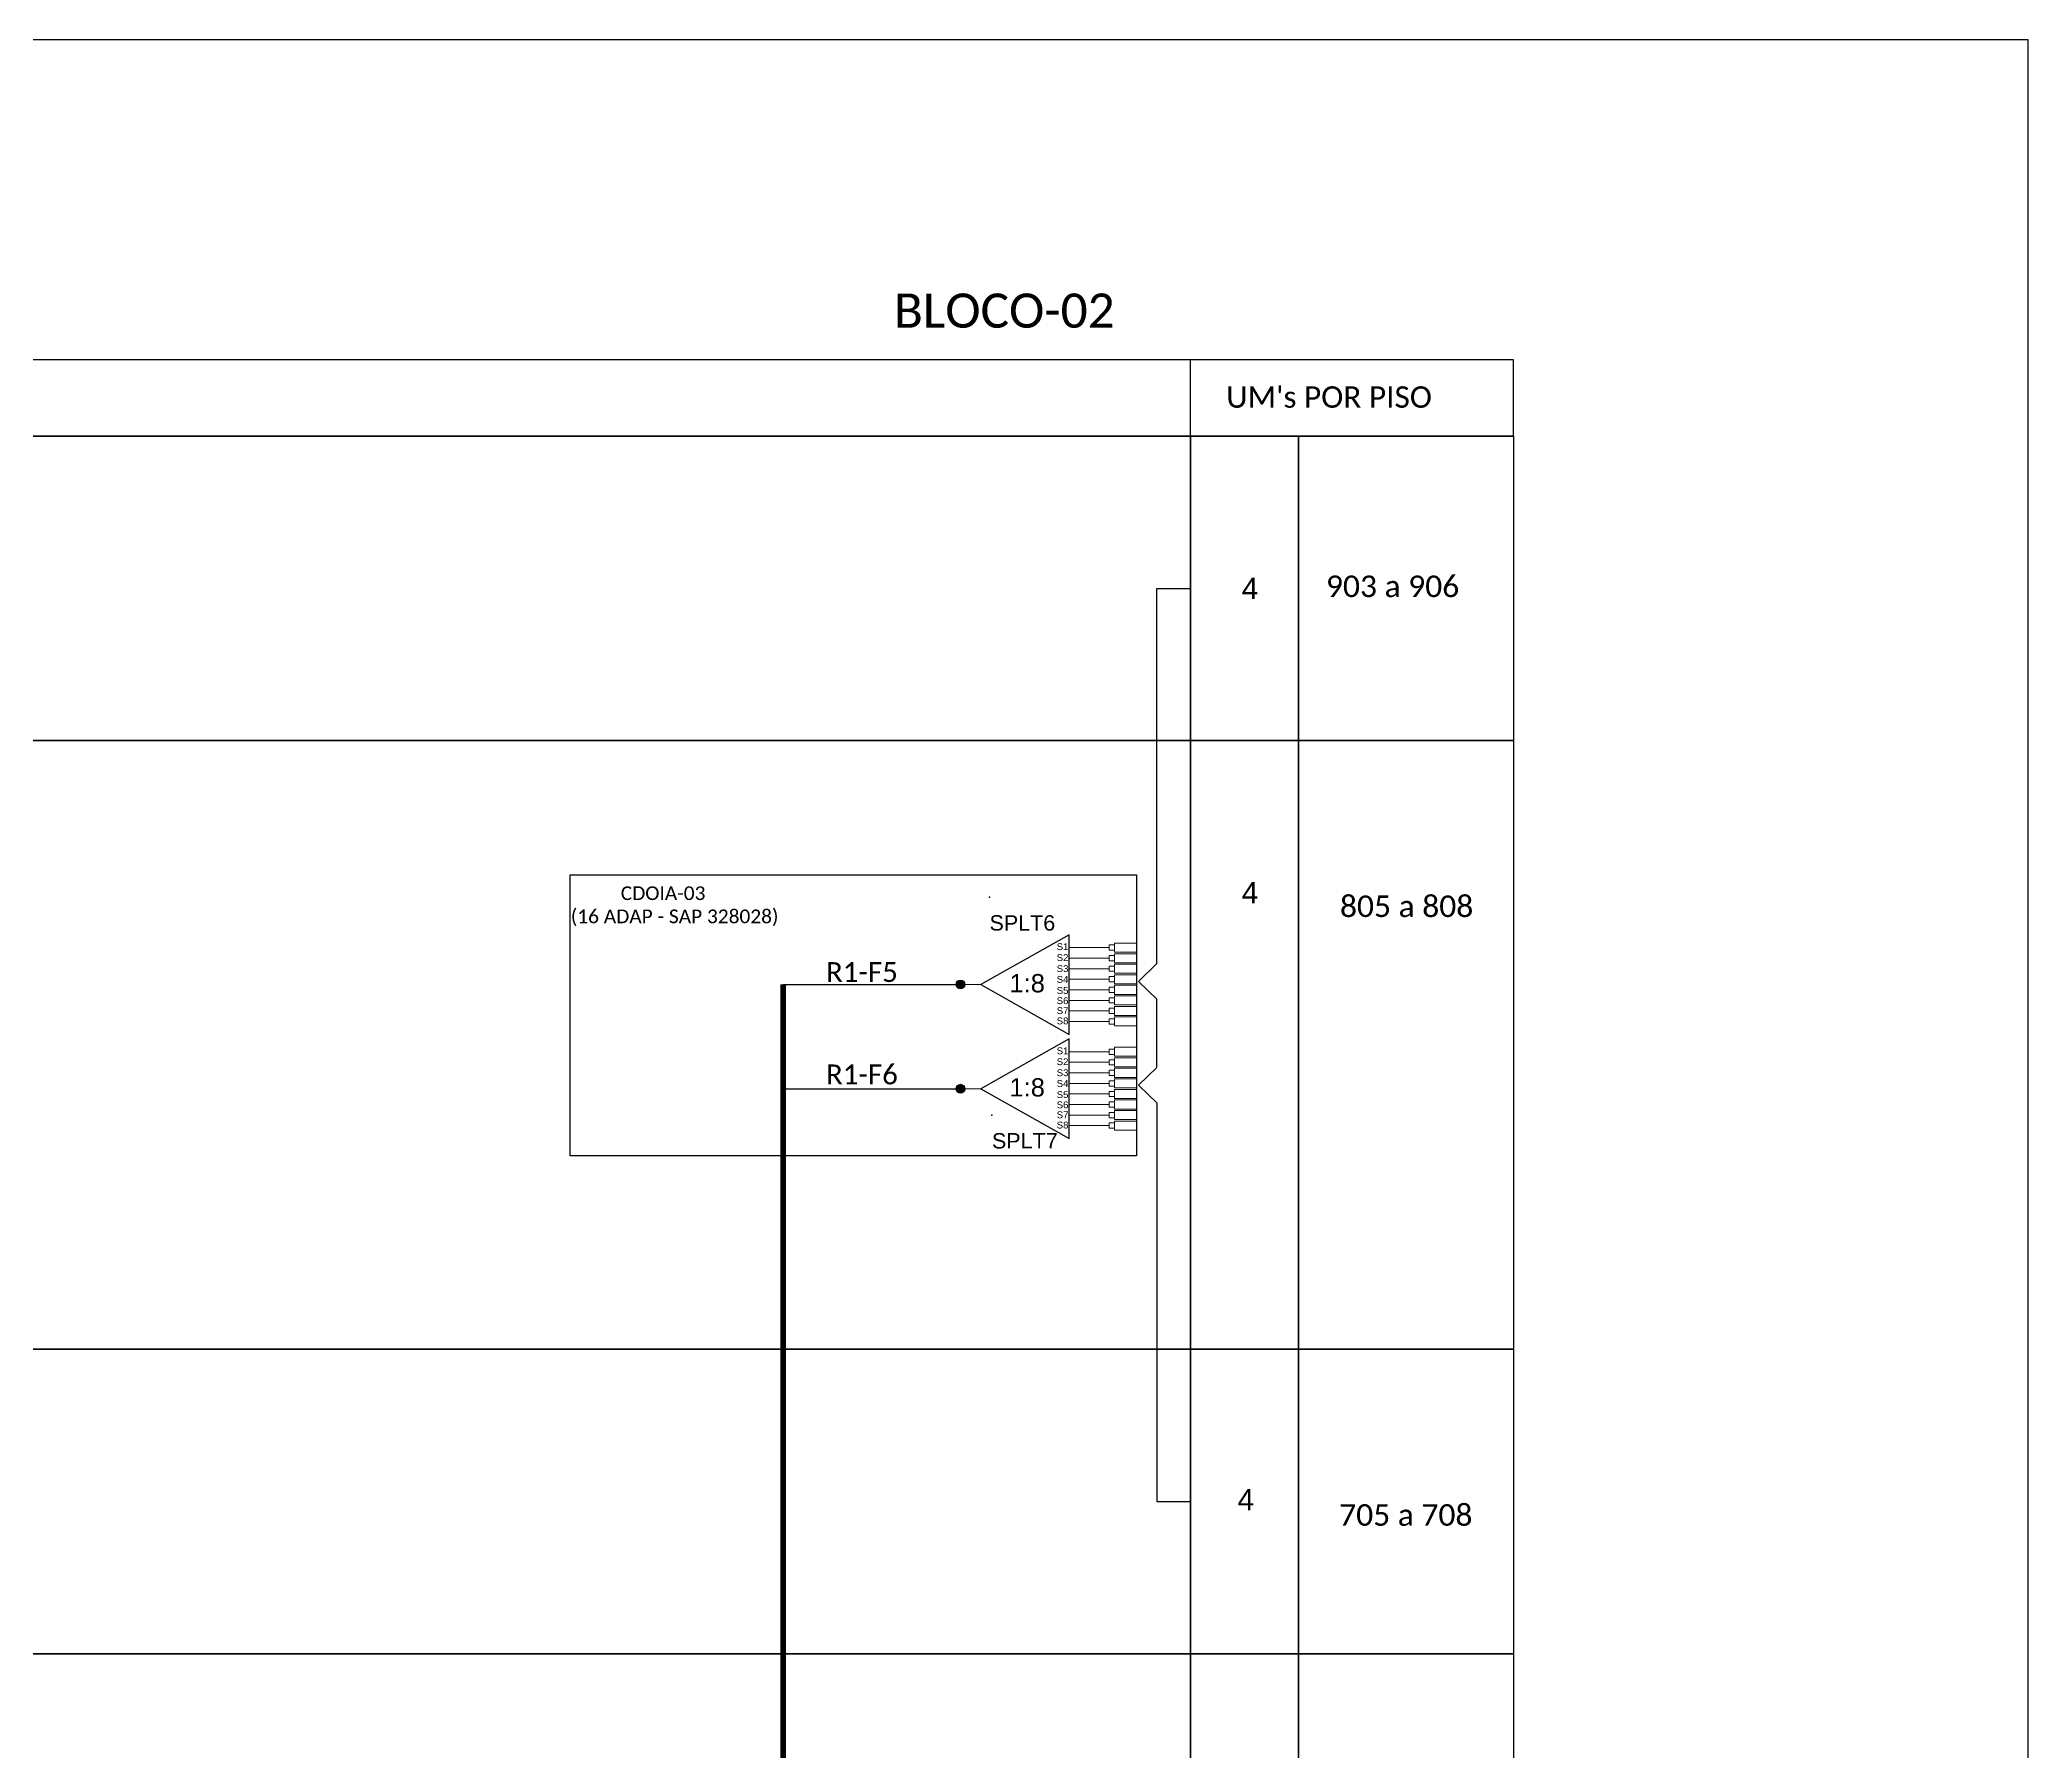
# Model space of a CAD drawing. Header units: metres. Extents: x 1 to 842, y 0 to 594.
# Drawn here: x 720 to 841.8, y 489.4 to 594.2 of the extents above; entities that cross this region are included whole.
import ezdxf
from ezdxf.enums import TextEntityAlignment as Align

# ---------------------------------------------------------------- set-up
doc = ezdxf.new("R2010")
doc.units = ezdxf.units.M
doc.styles.add('ARIAL', font='arial.ttf')
doc.styles.add('WMF-Calibri0', font='CALIBRI.TTF')

# ---------------------------------------------------------------- blocks, each defined once
blk = doc.blocks.new('SPLT_1-8_SC-APC')
at = {"color": 1}
blk.add_lwpolyline([(-7.37, -2.1), (-17.04, -7.55), (-7.37, -13), (-7.37, -2.1)], dxfattribs=at)
at = {"color": 3, "lineweight": 0}
for points in [[(-2.99, -3.51), (-7.37, -3.51)], [(-2.41, -3.02), (-2.41, -4)], [(-2.41, -3.02), (0, -3.02)], [(-2.41, -4), (0, -4)], [(-2.41, -4.17), (-2.41, -5.16)], [(-2.41, -4.17), (0, -4.17)], [(-7.37, -4.66), (-2.99, -4.66)], [(-7.37, -5.82), (-2.99, -5.82)], [(-2.41, -5.16), (0, -5.16)], [(-2.41, -5.32), (-2.41, -6.31)], [(-2.41, -5.32), (0, -5.32)], [(-2.41, -6.31), (0, -6.31)], [(-2.41, -6.48), (-2.41, -7.46)], [(-2.41, -6.48), (0, -6.48)], [(-7.37, -6.97), (-2.99, -6.97)], [(-7.37, -8.12), (-2.99, -8.12)], [(-2.41, -7.46), (0, -7.46)], [(-2.41, -7.63), (-2.41, -8.62)], [(-2.41, -7.63), (0, -7.63)], [(-2.41, -8.62), (0, -8.62)], [(-7.37, -9.28), (-2.99, -9.28)], [(-7.37, -10.43), (-2.99, -10.43)], [(-2.41, -8.78), (-2.41, -9.77)], [(-2.41, -8.78), (0, -8.78)], [(-2.41, -9.77), (0, -9.77)], [(-2.41, -9.94), (-2.41, -10.92)], [(-2.41, -9.94), (0, -9.94)], [(-7.37, -11.58), (-2.99, -11.58)], [(-2.41, -10.92), (0, -10.92)], [(-2.41, -11.09), (-2.41, -12.08)], [(-2.41, -11.09), (0, -11.09)], [(-2.41, -12.08), (0, -12.08)]]:
    blk.add_lwpolyline(points, dxfattribs=at)
for points in [[(-2.99, -3.22), (-2.41, -3.22), (-2.41, -3.8), (-2.99, -3.8)], [(-2.99, -4.38), (-2.41, -4.38), (-2.41, -4.95), (-2.99, -4.95)], [(-2.99, -5.53), (-2.41, -5.53), (-2.41, -6.1), (-2.99, -6.1)], [(-2.99, -6.68), (-2.41, -6.68), (-2.41, -7.26), (-2.99, -7.26)], [(-2.99, -7.84), (-2.41, -7.84), (-2.41, -8.41), (-2.99, -8.41)], [(-2.99, -8.99), (-2.41, -8.99), (-2.41, -9.56), (-2.99, -9.56)], [(-2.99, -10.14), (-2.41, -10.14), (-2.41, -10.72), (-2.99, -10.72)], [(-2.99, -11.3), (-2.41, -11.3), (-2.41, -11.87), (-2.99, -11.87)]]:
    blk.add_lwpolyline(points, close=True, dxfattribs=at)
at = {"color": 1, "lineweight": 0}
blk.add_lwpolyline([(-17.04, -7.55), (-19.26, -7.55)], dxfattribs=at)
at = {"color": 1, "style": 'ARIAL'}
for s, height, p in [('S1', 0.75, (-8.74, -3.78)), ('S2', 0.75, (-8.74, -4.97)), ('1:8', 2, (-13.91, -8.4)), ('S3', 0.75, (-8.74, -6.18)), ('S4', 0.75, (-8.74, -7.36)), ('S5', 0.75, (-8.74, -8.57)), ('S6', 0.75, (-8.74, -9.69)), ('S7', 0.75, (-8.74, -10.78)), ('S8', 0.75, (-8.74, -11.9))]:
    blk.add_text(s, height=height, dxfattribs=at).set_placement(p)
blk = doc.blocks.new('SPLITTER_')
blk.add_point((0, 0))
at = {"style": 'ARIAL', "flags": 4}
blk.add_attdef('SPLT', (0, -3.26), '', height=1.5, dxfattribs=at)

msp = doc.modelspace()

# ---------------------------------------------------------------- hatches: boundary and pattern name
h = msp.add_hatch(color=3)
h.dxf.hatch_style = 1
edge = h.paths.add_edge_path()
edge.add_arc((776.38, 536.34), 0.271, 0, 360)
h = msp.add_hatch(color=3)
h.dxf.hatch_style = 1
edge = h.paths.add_edge_path()
edge.add_arc((776.38, 529.95), 0.271, 0, 360)

# ---------------------------------------------------------------- linework, layer by layer
at = {"color": 7}
msp.add_lwpolyline([(0.79, 0.21), (841.79, 0.21), (841.79, 594.21), (0.79, 594.21)], close=True, dxfattribs=at)
for points in [[(790.48, 574.61), (614.47, 574.61), (614.47, 574.61), (614.47, 572.27)], [(790.48, 569.93), (790.48, 574.61)], [(790.48, 569.93), (810.26, 569.93), (810.26, 574.61), (790.48, 574.61)], [(614.47, 569.93), (790.48, 569.93)], [(790.48, 569.93), (614.47, 569.93)], [(790.48, 551.28), (614.47, 551.28), (614.47, 569.93), (790.48, 569.93)], [(614.47, 569.93), (790.48, 569.93)], [(790.48, 569.93), (790.48, 551.28)], [(797.08, 569.93), (790.48, 569.93)], [(790.48, 569.93), (790.48, 569.93)], [(790.48, 569.93), (797.08, 569.93)], [(797.08, 569.93), (810.26, 569.93)], [(810.26, 569.93), (797.08, 569.93)], [(790.48, 513.99), (614.47, 513.99), (614.47, 551.28), (790.48, 551.28)], [(790.48, 551.28), (790.48, 513.99)], [(790.48, 495.34), (614.47, 495.34), (614.47, 513.99), (790.48, 513.99)], [(790.48, 513.99), (790.48, 495.34)], [(790.48, 476.7), (614.47, 476.7), (614.47, 495.34), (790.48, 495.34)], [(790.48, 495.34), (790.48, 476.7)]]:
    msp.add_lwpolyline(points)
for points in [[(790.48, 569.93), (797.08, 569.93), (797.08, 551.28), (790.48, 551.28)], [(797.08, 569.93), (810.26, 569.93), (810.26, 551.28), (797.08, 551.28)], [(790.48, 551.28), (797.08, 551.28), (797.08, 513.99), (790.48, 513.99)], [(797.08, 551.28), (810.26, 551.28), (810.26, 513.99), (797.08, 513.99)], [(790.48, 513.99), (797.08, 513.99), (797.08, 495.34), (790.48, 495.34)], [(797.08, 513.99), (810.26, 513.99), (810.26, 495.34), (797.08, 495.34)], [(790.48, 495.34), (797.08, 495.34), (797.08, 476.7), (790.48, 476.7)], [(797.08, 495.34), (810.26, 495.34), (810.26, 476.7), (797.08, 476.7)]]:
    msp.add_lwpolyline(points, close=True)
at = {"color": 3}
for points in [[(788.42, 537.62), (788.42, 560.6), (790.48, 560.6)], [(788.42, 537.62), (787.29, 536.53), (788.42, 535.44)], [(788.42, 531.28), (788.42, 535.44)], [(788.42, 531.26), (787.28, 530.17), (788.42, 529.08)], [(788.42, 529.08), (788.42, 504.67), (790.48, 504.67)]]:
    msp.add_lwpolyline(points, dxfattribs=at)
at = {"color": 1}
msp.add_lwpolyline([(752.48, 543.06), (787.17, 543.06), (787.17, 525.84), (752.48, 525.84)], close=True, dxfattribs=at)
at = {"color": 5, "const_width": 0.346}
msp.add_lwpolyline([(765.51, 536.34), (765.51, 331.57), (779.33, 331.57)], dxfattribs=at)
at = {"color": 5}
for points in [[(765.51, 536.34), (776.38, 536.34)], [(765.51, 529.95), (776.38, 529.95)]]:
    msp.add_lwpolyline(points, dxfattribs=at)
at = {"color": 3}
for centre in [(776.38, 536.34), (776.38, 529.95)]:
    msp.add_circle(centre, 0.271, dxfattribs=at)

# ---------------------------------------------------------------- block references
ref = msp.add_blockref('SPLITTER_', (778.16, 541.69), dxfattribs=dict(xscale=0.628992000000143, yscale=0.628992000000143, zscale=0.628992000000143))
ref.add_attrib('SPLT', 'SPLT6', (778.16, 539.64), dxfattribs={"height": 0.943, "style": 'ARIAL'})
at = {"color": 3, "xscale": 0.5600000000001308, "yscale": 0.5600000000001308, "zscale": 0.5600000000001308}
for p in [(787.17, 540.56), (787.17, 534.18)]:
    msp.add_blockref('SPLT_1-8_SC-APC', p, dxfattribs=at)
ref = msp.add_blockref('SPLITTER_', (778.31, 528.34), dxfattribs=dict(xscale=0.628992000000143, yscale=0.628992000000143, zscale=0.628992000000143))
ref.add_attrib('SPLT', 'SPLT7', (778.31, 526.29), dxfattribs={"height": 0.943, "style": 'ARIAL'})

# ---------------------------------------------------------------- texts
at = {"color": 3, "style": 'WMF-Calibri0'}
msp.add_text('BLOCO-02', height=2.096, dxfattribs=at).set_placement((772.3, 576.57))
at = {"color": 0, "style": 'WMF-Calibri0'}
msp.add_text("UM's POR PISO", height=1.3098, dxfattribs=at).set_placement((792.66, 571.67))
at = {"style": 'WMF-Calibri0'}
for s, p in [('903 a 906', (798.77, 560.07)), ('805 a 808', (799.63, 540.47)), ('705 a 708', (799.58, 503.18))]:
    msp.add_text(s, height=1.319, dxfattribs=at).set_placement(p)
at = {"color": 1, "style": 'WMF-Calibri0'}
msp.add_text('CDOIA-03', height=0.84, dxfattribs=at).set_placement((755.57, 541.51))
msp.add_text('(16 ADAP - SAP 328028)', height=0.84, dxfattribs=at).set_placement((758.87, 540.09), align=Align.CENTER)
at = {"color": 5, "style": 'WMF-Calibri0'}
for s, p in [('R1-F5', (768.14, 536.49)), ('R1-F6', (768.14, 530.22))]:
    msp.add_text(s, height=1.217, dxfattribs=at).set_placement(p)
at = {"style": 'ARIAL', "flags": 12}
for p in [(794.12, 560.6), (794.12, 541.96), (793.86, 504.78)]:
    msp.add_attdef('4', text='XX', height=1.31, dxfattribs=at).set_placement(p, align=Align.MIDDLE_CENTER)

doc.saveas('drawing.dxf')
